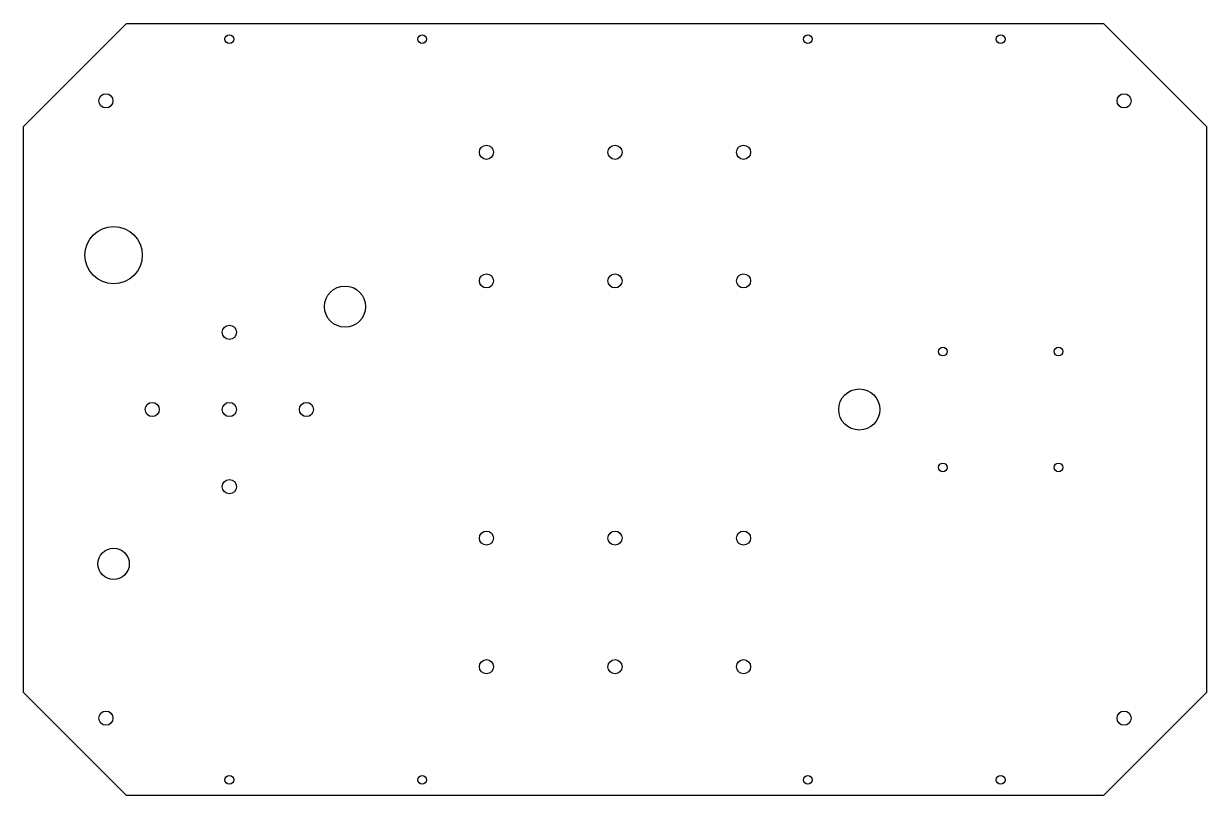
# Model space of a CAD drawing. Header units: millimetres. Extents: x -230 to 230, y -150 to 150.
import ezdxf

# ---------------------------------------------------------------- set-up
doc = ezdxf.new("R2010")
doc.units = ezdxf.units.MM

msp = doc.modelspace()

# ---------------------------------------------------------------- linework, layer by layer
for p, q in [((-230, 110), (-190, 150)), ((-190, 150), (190, 150)), ((190, 150), (230, 110)), ((-230, -110), (-230, 110)), ((230, 110), (230, -110)), ((-190, -150), (-230, -110)), ((230, -110), (190, -150)), ((190, -150), (-190, -150))]:
    msp.add_line(p, q)
for centre, radius in [((-150, 144), 1.7), ((-75, 144), 1.7), ((75, 144), 1.7), ((150, 144), 1.7), ((-198, 120), 2.75), ((198, 120), 2.75), ((-50, 100), 2.75), ((0, 100), 2.75), ((50, 100), 2.75), ((-195, 60), 11.15), ((-50, 50), 2.75), ((0, 50), 2.75), ((50, 50), 2.75), ((-105, 40), 8), ((-150, 30), 2.75), ((127.5, 22.5), 1.7), ((172.5, 22.5), 1.7), ((95, 0), 8), ((-180, 0), 2.75), ((-150, 0), 2.75), ((-120, 0), 2.75), ((127.5, -22.5), 1.7), ((172.5, -22.5), 1.7), ((-150, -30), 2.75), ((-50, -50), 2.75), ((0, -50), 2.75), ((50, -50), 2.75), ((-195, -60), 6.1), ((-50, -100), 2.75), ((0, -100), 2.75), ((50, -100), 2.75), ((-198, -120), 2.75), ((198, -120), 2.75), ((-150, -144), 1.7), ((-75, -144), 1.7), ((75, -144), 1.7), ((150, -144), 1.7)]:
    msp.add_circle(centre, radius)

doc.saveas('drawing.dxf')
